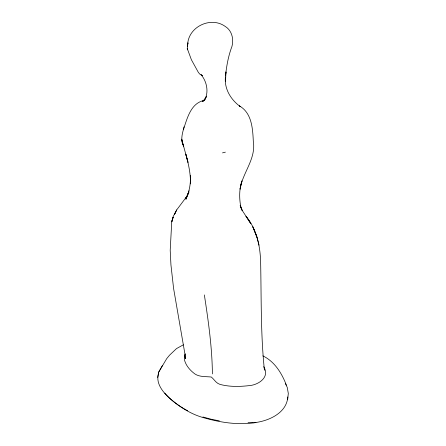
<?xml version="1.0" encoding="UTF-8"?>
<svg xmlns="http://www.w3.org/2000/svg" width="446" height="446" viewBox="0 0 446 446"><rect width="100%" height="100%" fill="white"/><g stroke="black" fill="none" stroke-linecap="round" stroke-linejoin="round"><path stroke-width="0.67" d="M212.396 373.915C212.14 347.473 208.371 321.059 204.357 294.929M287.804 396.962C286.655 413.409 267.901 421.398 253.512 422.775M287.676 399.499L288.306 393.439L287.235 387.351L285.284 383.354M189.093 190.765L185.937 199.25C189.255 191.869 190.81 183.836 190.386 175.741L190.397 183.875C190.765 173.739 188.452 163.799 185.798 154.093L187.995 162.327L183.267 144.989M187.671 44.622C188.206 26.777 210.897 15.984 225.258 26.465C231.992 30.518 233.933 39.287 231.931 46.49C228.391 55.834 226.607 65.674 225.559 75.591L225.971 71.918L225.542 81.127L225.408 76.89C224.193 88.966 230.816 99.67 240.26 106.588L239.268 105.841C251.839 112.816 252.704 128.582 253.311 141.293C256.221 158.915 242.529 172.652 240.082 189.149L241.922 180.881C239 189.74 239.145 199.401 241.152 208.444M157.739 377.5L158.637 372.243L166.687 358.679L169.53 355.2L176.51 348.588L183.351 344.825M158.603 373.252C155.32 383.265 163.013 392.279 169.92 398.562C179.705 406.903 190.771 414.122 203.259 417.607C220.33 422.518 238.287 425.356 255.954 422.546M187.493 45.715L187.253 48.491L191.384 59.725L198.292 72.269L199.652 73.997L202.406 75.658L201.074 74.733C206.833 81.295 209.202 92.567 204.357 100.406L206.615 96.236L203.259 101.153L204.948 99.43L202.333 101.354L203.448 100.824M184.036 126.815L183.501 129.295C187.253 118.279 190.743 103.405 203.878 100.467M183.607 128.827C182.001 134.452 180.524 140.73 183.546 146.177L183.016 143.573M185.358 353.845L184.376 356.231L184.56 360.257A51.864 29.943 0 0 0 193.235 372.644C198.23 377.322 205.149 376.34 211.348 377.032C214.292 379.49 216.076 383.265 220.056 384.407C229.266 386.866 238.939 386.754 248.344 385.712C257.966 385.311 270.466 377.433 263.692 366.651M187.448 195.214L188.914 192.154L185.447 198.777L186.829 196.391L176.677 209.932L174.419 214.548L176.677 209.932M175.808 211.694L173.249 216.355L171.732 221.852L170.205 250.351L170.946 264.924L173.589 288.434L184.906 353.89L185.291 358.707L185.062 354.726M158.637 372.243L162.489 365.374M222.504 152.878L225.386 152.158M248.037 422.473L252.804 422.384M219.337 420.868L211.092 419.207L202.908 416.971M262.85 355.858C274.691 361.578 281.839 373.291 286.377 385.166M187.688 410.794C179.097 406.273 171.153 400.441 164.741 393.116M241.581 209.43L250.886 223.753L245.975 216.198C256.561 229.06 260.23 245.807 260.631 262.103C261.406 298.173 260.626 334.411 264.439 370.319M241.459 209.285L242.39 210.718L240.177 205.227L240.957 207.803M256.985 237.266L252.899 226.925L256.985 237.266L259.042 245.177M187.253 48.491L187.666 49.824M187.95 42.972L187.448 46.044L187.95 42.972M171.866 221.3L171.732 221.852L173.171 217.196L171.866 221.3M182.827 144.32L181.739 139.202L182.827 144.32"/></g></svg>
